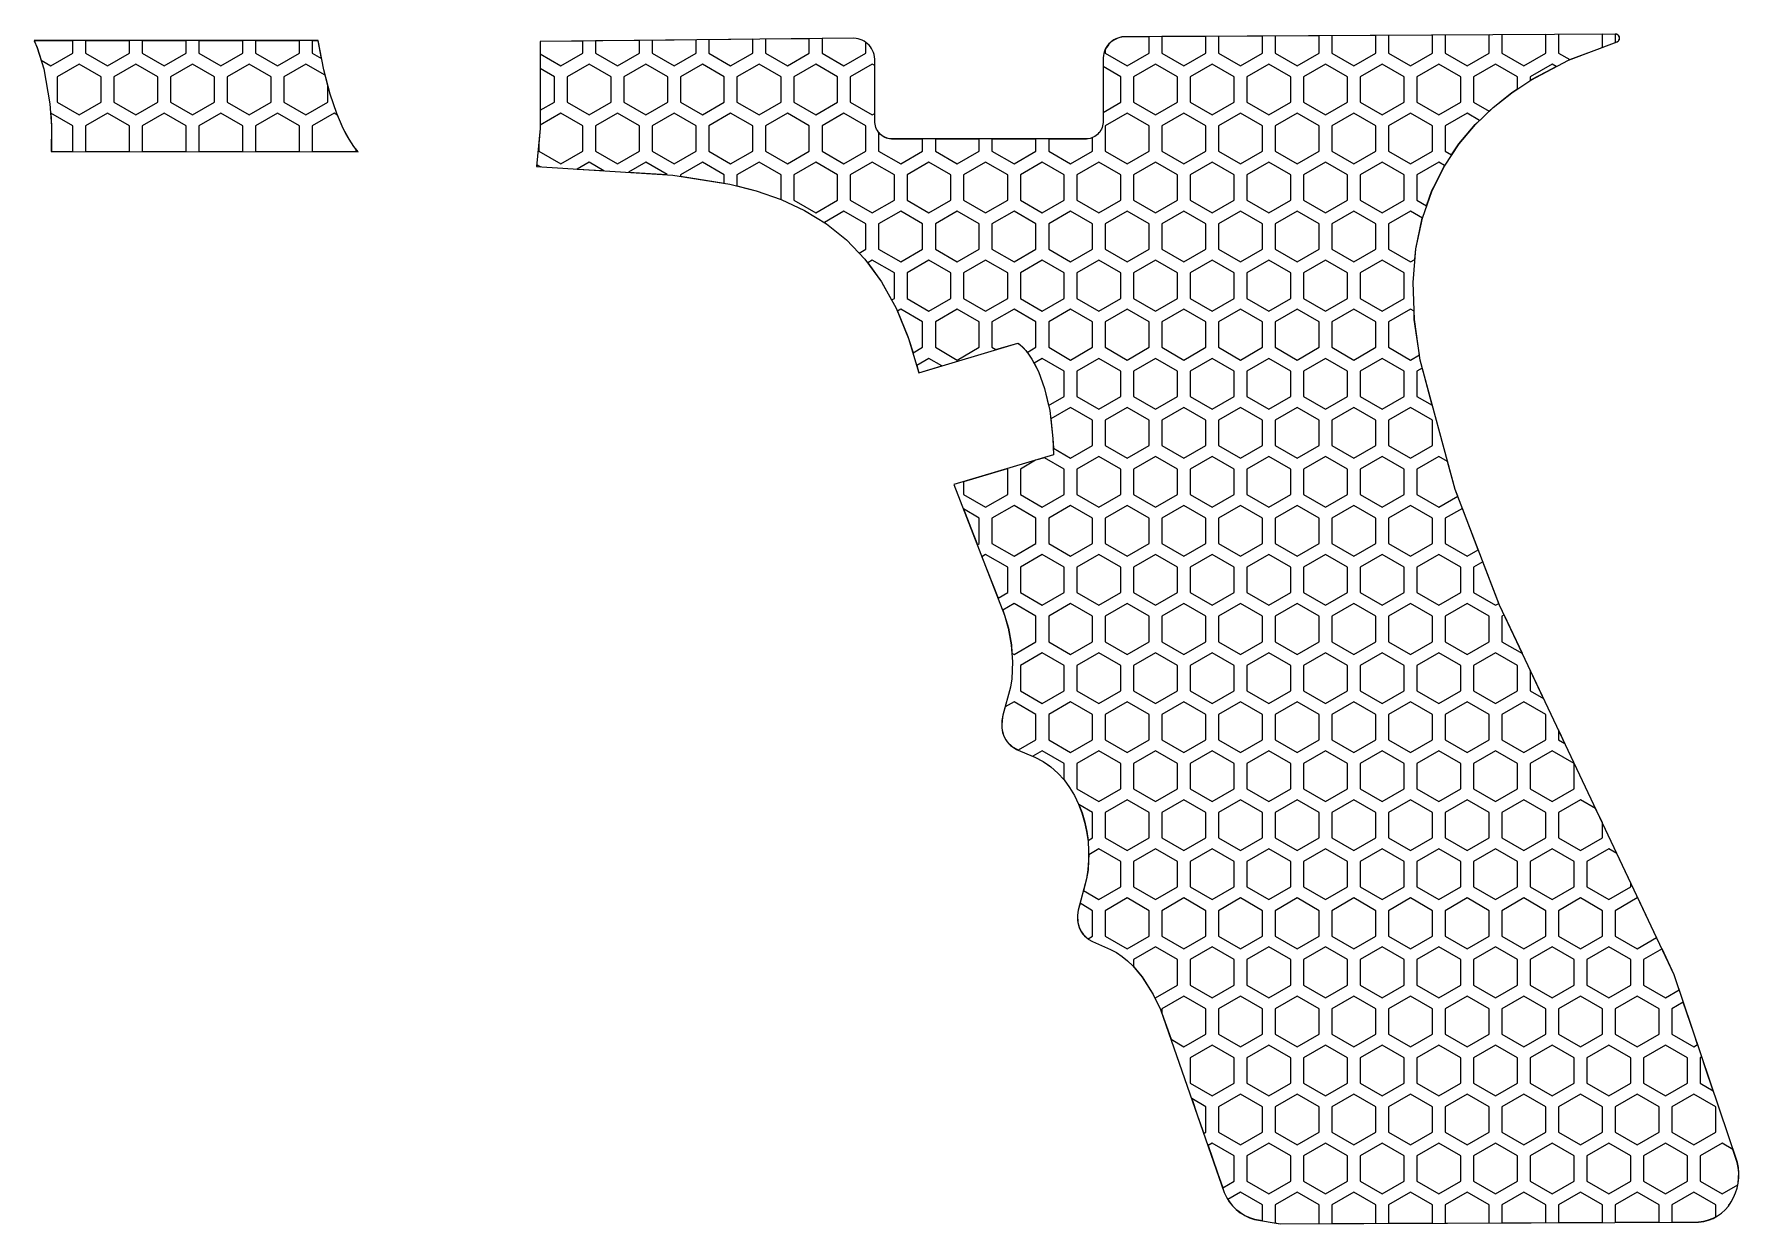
# Model space of a CAD drawing. Extents: x -41 to 93, y -47 to 47.
import ezdxf

# ---------------------------------------------------------------- set-up
doc = ezdxf.new("R2010")
doc.units = 0
for name, color, linetype in [('Add_Red', 1, 'Continuous'), ('Polyline_674_Red', 1, 'Continuous'), ('Polyline_676_Red', 1, 'Continuous')]:
    doc.layers.add(name, color=color, linetype=linetype)

msp = doc.modelspace()

# ---------------------------------------------------------------- linework, layer by layer
at = {"layer": 'Add_Red'}
for points in [[(-38.29, 45.39), (-38.29, 46.37), (-41.33, 46.37), (-41.1, 45.82), (-40.79, 44.84), (-40.02, 44.39), (-38.29, 45.39)], [(-33.83, 45.39), (-33.83, 46.37), (-37.29, 46.37), (-37.29, 45.39), (-35.56, 44.39), (-33.83, 45.39)], [(-29.36, 45.39), (-29.36, 46.37), (-32.83, 46.37), (-32.83, 45.39), (-31.1, 44.39), (-29.36, 45.39)], [(-24.9, 45.39), (-24.9, 46.37), (-28.36, 46.37), (-28.36, 45.39), (-26.63, 44.39), (-24.9, 45.39)], [(-20.44, 45.39), (-20.44, 46.37), (-23.9, 46.37), (-23.9, 45.39), (-22.17, 44.39), (-20.44, 45.39)], [(-18.96, 46.37), (-19.44, 46.37), (-19.44, 45.39), (-18.69, 44.96), (-18.96, 46.37)], [(1.88, 45.39), (1.88, 46.33), (-1.47, 46.3), (-1.47, 45.33), (0.15, 44.39), (1.88, 45.39)], [(6.35, 45.39), (6.35, 45.39), (6.35, 46.38), (2.88, 46.35), (2.88, 45.39), (4.62, 44.39), (6.35, 45.39)], [(10.81, 45.39), (10.81, 46.43), (7.35, 46.39), (7.35, 45.39), (9.08, 44.39), (10.81, 45.39)], [(15.28, 45.39), (15.28, 46.48), (11.81, 46.44), (11.81, 45.39), (13.54, 44.39), (15.28, 45.39)], [(19.74, 45.39), (19.74, 46.52), (16.28, 46.49), (16.28, 45.39), (18.01, 44.39), (19.74, 45.39)], [(24.2, 45.39), (24.2, 46.21), (24.19, 46.22), (24.05, 46.32), (23.91, 46.4), (23.75, 46.46), (23.59, 46.51), (23.42, 46.54), (23.24, 46.56), (23.24, 46.56), (20.74, 46.53), (20.74, 45.39), (22.47, 44.39), (24.2, 45.39)], [(46.53, 45.39), (46.53, 46.68), (44.55, 46.67), (44.37, 46.65), (44.2, 46.62), (44.04, 46.57), (43.88, 46.5), (43.74, 46.42), (43.6, 46.32), (43.47, 46.22), (43.35, 46.1), (43.25, 45.97), (43.15, 45.83), (43.07, 45.68), (43.06, 45.66), (43.06, 45.39), (44.79, 44.39), (46.53, 45.39)], [(50.99, 45.39), (50.99, 46.71), (47.53, 46.69), (47.53, 45.39), (49.26, 44.39), (50.99, 45.39)], [(55.45, 45.39), (55.45, 46.73), (51.99, 46.71), (51.99, 45.39), (53.72, 44.39), (55.45, 45.39)], [(59.92, 45.39), (59.92, 46.75), (56.45, 46.73), (56.45, 45.39), (58.19, 44.39), (59.92, 45.39)], [(64.38, 45.39), (64.38, 46.78), (60.92, 46.76), (60.92, 45.39), (62.65, 44.39), (64.38, 45.39)], [(68.85, 45.39), (68.85, 46.8), (65.38, 46.78), (65.38, 45.39), (67.11, 44.39), (68.85, 45.39)], [(73.31, 45.39), (73.31, 46.83), (69.85, 46.81), (69.85, 45.39), (71.58, 44.39), (73.31, 45.39)], [(77.77, 45.39), (77.77, 46.85), (74.31, 46.83), (74.31, 45.39), (76.04, 44.39), (77.77, 45.39)], [(82.09, 45.79), (82.24, 45.85), (82.24, 46.87), (78.77, 46.85), (78.77, 45.39), (79.66, 44.88), (82.09, 45.79)], [(83.38, 46.28), (83.41, 46.29), (83.44, 46.31), (83.46, 46.32), (83.48, 46.34), (83.5, 46.36), (83.52, 46.38), (83.52, 46.38), (83.53, 46.41), (83.54, 46.43), (83.55, 46.43), (83.56, 46.46), (83.56, 46.48), (83.57, 46.51), (83.57, 46.53), (83.57, 46.56), (83.57, 46.59), (83.57, 46.61), (83.56, 46.64), (83.56, 46.67), (83.55, 46.69), (83.54, 46.71), (83.53, 46.73), (83.52, 46.74), (83.51, 46.76), (83.49, 46.78), (83.47, 46.8), (83.45, 46.82), (83.43, 46.83), (83.41, 46.85), (83.38, 46.86), (83.35, 46.87), (83.32, 46.87), (83.29, 46.88), (83.24, 46.88), (83.24, 46.22), (83.38, 46.28)], [(-36.06, 41.53), (-36.06, 43.53), (-37.79, 44.53), (-39.52, 43.53), (-39.52, 41.53), (-37.79, 40.53), (-36.06, 41.53)], [(-31.6, 41.53), (-31.6, 43.53), (-33.33, 44.53), (-35.06, 43.53), (-35.06, 41.53), (-33.33, 40.53), (-31.6, 41.53)], [(-27.13, 41.53), (-27.13, 43.53), (-28.86, 44.53), (-30.6, 43.53), (-30.6, 41.53), (-28.86, 40.53), (-27.13, 41.53)], [(-22.67, 41.53), (-22.67, 43.53), (-24.4, 44.53), (-26.13, 43.53), (-26.13, 41.53), (-24.4, 40.53), (-22.67, 41.53)], [(-18.2, 41.53), (-18.2, 41.53), (-18.2, 42.84), (-18.42, 43.65), (-19.94, 44.53), (-21.67, 43.53), (-21.67, 41.53), (-19.94, 40.53), (-18.2, 41.53)], [(4.12, 41.53), (4.12, 43.53), (2.38, 44.53), (0.65, 43.53), (0.65, 41.53), (2.38, 40.53), (4.12, 41.53)], [(8.58, 41.53), (8.58, 43.53), (6.85, 44.53), (5.12, 43.53), (5.12, 41.53), (6.85, 40.53), (8.58, 41.53)], [(13.04, 41.53), (13.04, 43.53), (11.31, 44.53), (9.58, 43.53), (9.58, 41.53), (11.31, 40.53), (13.04, 41.53)], [(17.51, 41.53), (17.51, 43.53), (15.78, 44.53), (14.04, 43.53), (14.04, 41.53), (15.78, 40.53), (17.51, 41.53)], [(21.97, 41.53), (21.97, 43.53), (20.24, 44.53), (18.51, 43.53), (18.51, 41.53), (20.24, 40.53), (21.97, 41.53)], [(24.9, 40.64), (24.89, 44.42), (24.7, 44.53), (22.97, 43.53), (22.97, 41.53), (24.7, 40.53), (24.9, 40.64)], [(48.76, 41.53), (48.76, 43.53), (47.03, 44.53), (45.29, 43.53), (45.29, 41.53), (47.03, 40.53), (48.76, 41.53)], [(53.22, 41.53), (53.22, 43.53), (51.49, 44.53), (49.76, 43.53), (49.76, 41.53), (51.49, 40.53), (53.22, 41.53)], [(57.69, 41.53), (57.69, 43.53), (55.95, 44.53), (54.22, 43.53), (54.22, 41.53), (55.95, 40.53), (57.69, 41.53)], [(62.15, 41.53), (62.15, 43.53), (60.42, 44.53), (58.69, 43.53), (58.69, 41.53), (60.42, 40.53), (62.15, 41.53)], [(66.61, 41.53), (66.61, 43.53), (64.88, 44.53), (63.15, 43.53), (63.15, 41.53), (64.88, 40.53), (66.61, 41.53)], [(71.08, 41.53), (71.08, 43.53), (69.35, 44.53), (67.61, 43.53), (67.61, 41.53), (69.35, 40.53), (71.08, 41.53)], [(73.62, 41.11), (74.15, 41.53), (75.09, 42.28), (75.54, 42.58), (75.54, 43.53), (73.81, 44.53), (72.08, 43.53), (72.08, 41.53), (73.31, 40.81), (73.62, 41.11)], [(76.59, 43.28), (77.85, 43.94), (78.6, 44.34), (78.27, 44.53), (76.54, 43.53), (76.54, 43.24), (76.59, 43.28)], [(-0.35, 41.53), (-0.35, 41.53), (-0.35, 43.53), (-1.47, 44.18), (-1.47, 40.88), (-0.35, 41.53)], [(44.29, 41.53), (44.29, 43.53), (42.9, 44.33), (42.9, 40.72), (44.29, 41.53)], [(-38.29, 37.66), (-38.29, 39.66), (-40.02, 40.66), (-40.04, 40.65), (-39.97, 39.64), (-39.98, 37.64), (-38.32, 37.64), (-38.29, 37.66)], [(-33.83, 37.66), (-33.83, 39.66), (-35.56, 40.66), (-37.29, 39.66), (-37.29, 37.66), (-37.26, 37.64), (-33.87, 37.64), (-33.83, 37.66)], [(-29.36, 37.66), (-29.36, 39.66), (-31.1, 40.66), (-32.83, 39.66), (-32.83, 37.66), (-32.79, 37.64), (-29.41, 37.64), (-29.36, 37.66)], [(-24.9, 37.66), (-24.9, 37.66), (-24.9, 39.66), (-26.63, 40.66), (-28.36, 39.66), (-28.36, 37.66), (-28.32, 37.63), (-24.95, 37.63), (-24.9, 37.66)], [(-20.44, 37.66), (-20.44, 39.66), (-22.17, 40.66), (-23.9, 39.66), (-23.9, 37.66), (-23.85, 37.63), (-20.49, 37.63), (-20.44, 37.66)], [(-15.97, 37.66), (-15.97, 37.8), (-16.15, 38.03), (-16.53, 38.6), (-16.78, 39.06), (-16.99, 39.45), (-17.45, 40.51), (-17.7, 40.66), (-19.44, 39.66), (-19.44, 37.66), (-19.38, 37.63), (-16.03, 37.63), (-15.97, 37.66)], [(1.88, 37.66), (1.88, 39.66), (0.15, 40.66), (-1.47, 39.72), (-1.47, 39.45), (-1.58, 38.27), (-1.58, 37.66), (0.15, 36.66), (1.88, 37.66)], [(6.35, 37.66), (6.35, 39.66), (4.62, 40.66), (2.88, 39.66), (2.88, 37.66), (4.62, 36.66), (6.35, 37.66)], [(10.81, 37.66), (10.81, 39.66), (9.08, 40.66), (7.35, 39.66), (7.35, 37.66), (9.08, 36.66), (10.81, 37.66)], [(15.28, 37.66), (15.28, 39.66), (13.54, 40.66), (11.81, 39.66), (11.81, 37.66), (13.54, 36.66), (15.28, 37.66)], [(19.74, 37.66), (19.74, 39.66), (18.01, 40.66), (16.28, 39.66), (16.28, 37.66), (18.01, 36.66), (19.74, 37.66)], [(24.2, 37.66), (24.2, 39.66), (22.47, 40.66), (20.74, 39.66), (20.74, 37.66), (22.47, 36.66), (24.2, 37.66)], [(46.53, 37.66), (46.53, 39.66), (44.79, 40.66), (43.06, 39.66), (43.06, 37.66), (44.79, 36.66), (46.53, 37.66)], [(50.99, 37.66), (50.99, 39.66), (49.26, 40.66), (47.53, 39.66), (47.53, 37.66), (49.26, 36.66), (50.99, 37.66)], [(55.45, 37.66), (55.45, 39.66), (53.72, 40.66), (51.99, 39.66), (51.99, 37.66), (53.72, 36.66), (55.45, 37.66)], [(59.92, 37.66), (59.92, 39.66), (58.19, 40.66), (56.45, 39.66), (56.45, 37.66), (58.19, 36.66), (59.92, 37.66)], [(64.38, 37.66), (64.38, 39.66), (62.65, 40.66), (60.92, 39.66), (60.92, 37.66), (62.65, 36.66), (64.38, 37.66)], [(68.85, 37.66), (68.85, 39.66), (67.11, 40.66), (65.38, 39.66), (65.38, 37.66), (67.11, 36.66), (68.85, 37.66)], [(70.93, 38.23), (72.22, 39.76), (72.56, 40.09), (71.58, 40.66), (69.85, 39.66), (69.85, 37.66), (70.35, 37.37), (70.93, 38.23)], [(28.67, 37.66), (28.67, 38.61), (26.21, 38.61), (26.07, 38.63), (25.94, 38.65), (25.81, 38.69), (25.68, 38.75), (25.56, 38.81), (25.45, 38.89), (25.35, 38.97), (25.26, 39.07), (25.2, 39.13), (25.2, 37.66), (26.94, 36.66), (28.67, 37.66)], [(33.13, 37.66), (33.13, 38.61), (29.67, 38.61), (29.67, 37.66), (31.4, 36.66), (33.13, 37.66)], [(37.6, 37.66), (37.6, 38.61), (34.13, 38.61), (34.13, 37.66), (35.87, 36.66), (37.6, 37.66)], [(42.06, 37.66), (42.06, 37.66), (42.06, 38.72), (41.99, 38.69), (41.86, 38.65), (41.72, 38.63), (41.58, 38.61), (38.6, 38.61), (38.6, 37.66), (40.33, 36.66), (42.06, 37.66)], [(-1.73, 36.59), (-1.74, 36.45), (-1.44, 36.43), (-1.73, 36.59)], [(2.38, 36.79), (1.44, 36.25), (3.37, 36.13), (3.55, 36.12), (2.38, 36.79)], [(6.85, 36.79), (5.48, 36.01), (8.54, 35.82), (6.85, 36.79)], [(13.04, 35.79), (11.31, 36.79), (9.58, 35.79), (9.58, 35.7), (13.04, 35.15), (13.04, 35.79)], [(17.51, 35.79), (15.78, 36.79), (14.04, 35.79), (14.04, 34.93), (15.56, 34.54), (17.51, 33.86), (17.51, 35.79)], [(21.97, 33.79), (21.97, 35.79), (20.24, 36.79), (18.51, 35.79), (18.51, 33.79), (20.24, 32.79), (21.97, 33.79)], [(26.44, 33.79), (26.44, 35.79), (24.7, 36.79), (22.97, 35.79), (22.97, 33.79), (24.7, 32.79), (26.44, 33.79)], [(30.9, 33.79), (30.9, 35.79), (29.17, 36.79), (27.44, 35.79), (27.44, 33.79), (29.17, 32.79), (30.9, 33.79)], [(35.37, 33.79), (35.37, 35.79), (33.63, 36.79), (31.9, 35.79), (31.9, 33.79), (33.63, 32.79), (35.37, 33.79)], [(39.83, 33.79), (39.83, 35.79), (38.1, 36.79), (36.37, 35.79), (36.37, 33.79), (38.1, 32.79), (39.83, 33.79)], [(44.29, 33.79), (44.29, 35.79), (42.56, 36.79), (40.83, 35.79), (40.83, 33.79), (42.56, 32.79), (44.29, 33.79)], [(48.76, 33.79), (48.76, 35.79), (47.03, 36.79), (45.29, 35.79), (45.29, 33.79), (47.03, 32.79), (48.76, 33.79)], [(53.22, 33.79), (53.22, 35.79), (51.49, 36.79), (49.76, 35.79), (49.76, 33.79), (51.49, 32.79), (53.22, 33.79)], [(57.69, 33.79), (57.69, 35.79), (55.95, 36.79), (54.22, 35.79), (54.22, 33.79), (55.95, 32.79), (57.69, 33.79)], [(62.15, 33.79), (62.15, 35.79), (60.42, 36.79), (58.69, 35.79), (58.69, 33.79), (60.42, 32.79), (62.15, 33.79)], [(66.61, 33.79), (66.61, 35.79), (64.88, 36.79), (63.15, 35.79), (63.15, 33.79), (64.88, 32.79), (66.61, 33.79)], [(68.8, 34.55), (68.92, 34.79), (69.78, 36.5), (69.8, 36.53), (69.35, 36.79), (67.61, 35.79), (67.61, 33.79), (68.38, 33.35), (68.8, 34.55)], [(22.68, 30.66), (23.67, 29.62), (24.2, 29.93), (24.2, 31.93), (22.47, 32.93), (20.93, 32.04), (21.1, 31.94), (21.1, 31.94), (22.68, 30.66)], [(28.67, 29.93), (28.67, 31.93), (26.94, 32.93), (25.2, 31.93), (25.2, 29.93), (26.94, 28.93), (28.67, 29.93)], [(33.13, 29.93), (33.13, 31.93), (31.4, 32.93), (29.67, 31.93), (29.67, 29.93), (31.4, 28.93), (33.13, 29.93)], [(37.6, 29.93), (37.6, 31.93), (35.87, 32.93), (34.13, 31.93), (34.13, 29.93), (35.87, 28.93), (37.6, 29.93)], [(42.06, 29.93), (42.06, 31.93), (40.33, 32.93), (38.6, 31.93), (38.6, 29.93), (40.33, 28.93), (42.06, 29.93)], [(46.53, 29.93), (46.53, 31.93), (44.79, 32.93), (43.06, 31.93), (43.06, 29.93), (44.79, 28.93), (46.53, 29.93)], [(50.99, 29.93), (50.99, 31.93), (49.26, 32.93), (47.53, 31.93), (47.53, 29.93), (49.26, 28.93), (50.99, 29.93)], [(55.45, 29.93), (55.45, 31.93), (53.72, 32.93), (51.99, 31.93), (51.99, 29.93), (53.72, 28.93), (55.45, 29.93)], [(59.92, 29.93), (59.92, 31.93), (58.19, 32.93), (56.45, 31.93), (56.45, 29.93), (58.19, 28.93), (59.92, 29.93)], [(64.38, 29.93), (64.38, 31.93), (62.65, 32.93), (60.92, 31.93), (60.92, 29.93), (62.65, 28.93), (64.38, 29.93)], [(67.46, 29.13), (67.53, 29.97), (68.04, 32.38), (68.05, 32.39), (67.11, 32.93), (65.38, 31.93), (65.38, 29.93), (67.11, 28.93), (67.46, 29.13)], [(26.44, 26.06), (26.44, 28.06), (24.7, 29.06), (24.34, 28.85), (25.43, 27.36), (25.46, 27.3), (26.22, 25.94), (26.44, 26.06)], [(30.9, 26.06), (30.9, 28.06), (29.17, 29.06), (27.44, 28.06), (27.44, 26.06), (29.17, 25.06), (30.9, 26.06)], [(35.37, 26.06), (35.37, 28.06), (33.63, 29.06), (31.9, 28.06), (31.9, 26.06), (33.63, 25.06), (35.37, 26.06)], [(39.83, 26.06), (39.83, 28.06), (38.1, 29.06), (36.37, 28.06), (36.37, 26.06), (38.1, 25.06), (39.83, 26.06)], [(44.29, 26.06), (44.29, 28.06), (42.56, 29.06), (40.83, 28.06), (40.83, 26.06), (42.56, 25.06), (44.29, 26.06)], [(48.76, 26.06), (48.76, 28.06), (47.03, 29.06), (45.29, 28.06), (45.29, 26.06), (47.03, 25.06), (48.76, 26.06)], [(53.22, 26.06), (53.22, 28.06), (51.49, 29.06), (49.76, 28.06), (49.76, 26.06), (51.49, 25.06), (53.22, 26.06)], [(57.69, 26.06), (57.69, 28.06), (55.95, 29.06), (54.22, 28.06), (54.22, 26.06), (55.95, 25.06), (57.69, 26.06)], [(62.15, 26.06), (62.15, 28.06), (60.42, 29.06), (58.69, 28.06), (58.69, 26.06), (60.42, 25.06), (62.15, 26.06)], [(66.61, 26.06), (66.61, 28.06), (64.88, 29.06), (63.15, 28.06), (63.15, 26.06), (64.88, 25.06), (66.61, 26.06)], [(28.67, 22.2), (28.67, 24.2), (26.94, 25.2), (26.68, 25.05), (27.5, 23.06), (27.56, 22.9), (27.91, 21.76), (28.67, 22.2)], [(33.13, 22.2), (33.13, 24.2), (31.4, 25.2), (29.67, 24.2), (29.67, 22.2), (31.4, 21.2), (33.13, 22.2)], [(37.6, 22.2), (37.6, 24.2), (35.87, 25.2), (34.13, 24.2), (34.13, 22.2), (34.44, 22.02), (36.17, 22.54), (36.29, 22.46), (36.59, 22.18), (36.8, 21.95), (36.91, 21.8), (37.6, 22.2)], [(42.06, 22.2), (42.06, 24.2), (40.33, 25.2), (38.6, 24.2), (38.6, 22.2), (40.33, 21.2), (42.06, 22.2)], [(46.53, 22.2), (46.53, 24.2), (44.79, 25.2), (43.06, 24.2), (43.06, 22.2), (44.79, 21.2), (46.53, 22.2)], [(50.99, 22.2), (50.99, 24.2), (49.26, 25.2), (47.53, 24.2), (47.53, 22.2), (49.26, 21.2), (50.99, 22.2)], [(55.45, 22.2), (55.45, 24.2), (53.72, 25.2), (51.99, 24.2), (51.99, 22.2), (53.72, 21.2), (55.45, 22.2)], [(59.92, 22.2), (59.92, 24.2), (58.19, 25.2), (56.45, 24.2), (56.45, 22.2), (58.19, 21.2), (59.92, 22.2)], [(64.38, 22.2), (64.38, 24.2), (62.65, 25.2), (60.92, 24.2), (60.92, 22.2), (62.65, 21.2), (64.38, 22.2)], [(67.81, 21.6), (67.41, 24.39), (67.39, 25.04), (67.11, 25.2), (65.38, 24.2), (65.38, 22.2), (67.11, 21.2), (67.81, 21.6)], [(29.84, 20.63), (30.19, 20.74), (29.17, 21.33), (28.21, 20.77), (28.38, 20.19), (29.84, 20.63)], [(39.83, 18.33), (39.83, 20.33), (38.1, 21.33), (37.45, 20.96), (37.8, 20.3), (38.28, 18.96), (38.59, 17.62), (39.83, 18.33)], [(44.29, 18.33), (44.29, 20.33), (42.56, 21.33), (40.83, 20.33), (40.83, 18.33), (42.56, 17.33), (44.29, 18.33)], [(48.76, 18.33), (48.76, 20.33), (47.03, 21.33), (45.29, 20.33), (45.29, 18.33), (47.03, 17.33), (48.76, 18.33)], [(53.22, 18.33), (53.22, 20.33), (51.49, 21.33), (49.76, 20.33), (49.76, 18.33), (51.49, 17.33), (53.22, 18.33)], [(57.69, 18.33), (57.69, 20.33), (55.95, 21.33), (54.22, 20.33), (54.22, 18.33), (55.95, 17.33), (57.69, 18.33)], [(62.15, 18.33), (62.15, 20.33), (60.42, 21.33), (58.69, 20.33), (58.69, 18.33), (60.42, 17.33), (62.15, 18.33)], [(66.61, 18.33), (66.61, 20.33), (64.88, 21.33), (63.15, 20.33), (63.15, 18.33), (64.88, 17.33), (66.61, 18.33)], [(68.1, 20.33), (68.03, 20.57), (67.61, 20.33), (67.61, 18.33), (68.83, 17.63), (68.1, 20.33)], [(42.06, 14.46), (42.06, 16.46), (40.33, 17.46), (38.76, 16.56), (38.94, 15.01), (38.97, 14.25), (40.33, 13.46), (42.06, 14.46)], [(46.53, 14.46), (46.53, 16.46), (44.79, 17.46), (43.06, 16.46), (43.06, 14.46), (44.79, 13.46), (46.53, 14.46)], [(50.99, 14.46), (50.99, 16.46), (49.26, 17.46), (47.53, 16.46), (47.53, 14.46), (49.26, 13.46), (50.99, 14.46)], [(55.45, 14.46), (55.45, 16.46), (53.72, 17.46), (51.99, 16.46), (51.99, 14.46), (53.72, 13.46), (55.45, 14.46)], [(59.92, 14.46), (59.92, 16.46), (58.19, 17.46), (56.45, 16.46), (56.45, 14.46), (58.19, 13.46), (59.92, 14.46)], [(64.38, 14.46), (64.38, 16.46), (62.65, 17.46), (60.92, 16.46), (60.92, 14.46), (62.65, 13.46), (64.38, 14.46)], [(68.85, 14.46), (68.85, 16.46), (67.11, 17.46), (65.38, 16.46), (65.38, 14.46), (67.11, 13.46), (68.85, 14.46)], [(39.83, 10.6), (39.83, 12.6), (38.26, 13.5), (37.57, 13.3), (36.37, 12.6), (36.37, 10.6), (38.1, 9.6), (39.83, 10.6)], [(44.29, 10.6), (44.29, 12.6), (42.56, 13.6), (40.83, 12.6), (40.83, 10.6), (42.56, 9.6), (44.29, 10.6)], [(48.76, 10.6), (48.76, 12.6), (47.03, 13.6), (45.29, 12.6), (45.29, 10.6), (47.03, 9.6), (48.76, 10.6)], [(53.22, 10.6), (53.22, 12.6), (51.49, 13.6), (49.76, 12.6), (49.76, 10.6), (51.49, 9.6), (53.22, 10.6)], [(57.69, 10.6), (57.69, 12.6), (55.95, 13.6), (54.22, 12.6), (54.22, 10.6), (55.95, 9.6), (57.69, 10.6)], [(62.15, 10.6), (62.15, 12.6), (60.42, 13.6), (58.69, 12.6), (58.69, 10.6), (60.42, 9.6), (62.15, 10.6)], [(66.61, 10.6), (66.61, 12.6), (64.88, 13.6), (63.15, 12.6), (63.15, 10.6), (64.88, 9.6), (66.61, 10.6)], [(70.83, 10.46), (70.63, 10.99), (70.03, 13.2), (69.35, 13.6), (67.61, 12.6), (67.61, 10.6), (69.35, 9.6), (70.83, 10.46)], [(35.37, 10.6), (35.37, 12.6), (35.32, 12.62), (31.9, 11.6), (31.9, 10.6), (33.63, 9.6), (35.37, 10.6)], [(33.13, 6.73), (33.13, 8.73), (31.88, 9.46), (32.46, 7.97), (32.98, 6.64), (33.13, 6.73)], [(37.6, 6.73), (37.6, 8.73), (35.87, 9.73), (34.13, 8.73), (34.13, 6.73), (35.87, 5.73), (37.6, 6.73)], [(42.06, 6.73), (42.06, 8.73), (40.33, 9.73), (38.6, 8.73), (38.6, 6.73), (40.33, 5.73), (42.06, 6.73)], [(46.53, 6.73), (46.53, 8.73), (44.79, 9.73), (43.06, 8.73), (43.06, 6.73), (44.79, 5.73), (46.53, 6.73)], [(50.99, 6.73), (50.99, 8.73), (49.26, 9.73), (47.53, 8.73), (47.53, 6.73), (49.26, 5.73), (50.99, 6.73)], [(55.45, 6.73), (55.45, 8.73), (53.72, 9.73), (51.99, 8.73), (51.99, 6.73), (53.72, 5.73), (55.45, 6.73)], [(59.92, 6.73), (59.92, 8.73), (58.19, 9.73), (56.45, 8.73), (56.45, 6.73), (58.19, 5.73), (59.92, 6.73)], [(64.38, 6.73), (64.38, 8.73), (62.65, 9.73), (60.92, 8.73), (60.92, 6.73), (62.65, 5.73), (64.38, 6.73)], [(68.85, 6.73), (68.85, 8.73), (67.11, 9.73), (65.38, 8.73), (65.38, 6.73), (67.11, 5.73), (68.85, 6.73)], [(72.45, 6.24), (71.2, 9.51), (69.85, 8.73), (69.85, 6.73), (71.58, 5.73), (72.45, 6.24)], [(35.37, 2.87), (35.37, 4.87), (33.63, 5.87), (33.34, 5.7), (34.62, 2.43), (35.37, 2.87)], [(39.83, 2.87), (39.83, 4.87), (38.1, 5.87), (36.37, 4.87), (36.37, 2.87), (38.1, 1.87), (39.83, 2.87)], [(44.29, 2.87), (44.29, 4.87), (42.56, 5.87), (40.83, 4.87), (40.83, 2.87), (42.56, 1.87), (44.29, 2.87)], [(48.76, 2.87), (48.76, 4.87), (47.03, 5.87), (45.29, 4.87), (45.29, 2.87), (47.03, 1.87), (48.76, 2.87)], [(53.22, 2.87), (53.22, 4.87), (51.49, 5.87), (49.76, 4.87), (49.76, 2.87), (51.49, 1.87), (53.22, 2.87)], [(57.69, 2.87), (57.69, 4.87), (55.95, 5.87), (54.22, 4.87), (54.22, 2.87), (55.95, 1.87), (57.69, 2.87)], [(62.15, 2.87), (62.15, 4.87), (60.42, 5.87), (58.69, 4.87), (58.69, 2.87), (60.42, 1.87), (62.15, 2.87)], [(66.61, 2.87), (66.61, 4.87), (64.88, 5.87), (63.15, 4.87), (63.15, 2.87), (64.88, 1.87), (66.61, 2.87)], [(71.08, 2.87), (71.08, 4.87), (69.35, 5.87), (67.61, 4.87), (67.61, 2.87), (69.35, 1.87), (71.08, 2.87)], [(74.07, 2.02), (74.07, 2.02), (72.82, 5.29), (72.08, 4.87), (72.08, 2.87), (73.81, 1.87), (74.07, 2.02)], [(37.6, -1), (37.6, 1), (35.87, 2), (34.98, 1.49), (35.13, 1.1), (35.43, 0.07), (35.66, -1.26), (35.71, -1.91), (35.87, -2), (37.6, -1)], [(42.06, -1), (42.06, 1), (40.33, 2), (38.6, 1), (38.6, -1), (40.33, -2), (42.06, -1)], [(46.53, -1), (46.53, 1), (44.79, 2), (43.06, 1), (43.06, -1), (44.79, -2), (46.53, -1)], [(50.99, -1), (50.99, 1), (49.26, 2), (47.53, 1), (47.53, -1), (49.26, -2), (50.99, -1)], [(55.45, -1), (55.45, 1), (53.72, 2), (51.99, 1), (51.99, -1), (53.72, -2), (55.45, -1)], [(59.92, -1), (59.92, 1), (58.19, 2), (56.45, 1), (56.45, -1), (58.19, -2), (59.92, -1)], [(64.38, -1), (64.38, 1), (62.65, 2), (60.92, 1), (60.92, -1), (62.65, -2), (64.38, -1)], [(68.85, -1), (68.85, 1), (67.11, 2), (65.38, 1), (65.38, -1), (67.11, -2), (68.85, -1)], [(73.31, -1), (73.31, 1), (71.58, 2), (69.85, 1), (69.85, -1), (71.58, -2), (73.31, -1)], [(74.49, 1.11), (74.31, 1), (74.31, -1), (75.93, -1.93), (74.49, 1.11)], [(39.83, -4.87), (39.83, -2.87), (38.1, -1.87), (36.37, -2.87), (36.37, -4.87), (38.1, -5.87), (39.83, -4.87)], [(44.29, -4.87), (44.29, -2.87), (42.56, -1.87), (40.83, -2.87), (40.83, -4.87), (42.56, -5.87), (44.29, -4.87)], [(48.76, -4.87), (48.76, -2.87), (47.03, -1.87), (45.29, -2.87), (45.29, -4.87), (47.03, -5.87), (48.76, -4.87)], [(53.22, -4.87), (53.22, -2.87), (51.49, -1.87), (49.76, -2.87), (49.76, -4.87), (51.49, -5.87), (53.22, -4.87)], [(57.69, -4.87), (57.69, -2.87), (55.95, -1.87), (54.22, -2.87), (54.22, -4.87), (55.95, -5.87), (57.69, -4.87)], [(62.15, -4.87), (62.15, -2.87), (60.42, -1.87), (58.69, -2.87), (58.69, -4.87), (60.42, -5.87), (62.15, -4.87)], [(66.61, -4.87), (66.61, -2.87), (64.88, -1.87), (63.15, -2.87), (63.15, -4.87), (64.88, -5.87), (66.61, -4.87)], [(71.08, -4.87), (71.08, -2.87), (69.35, -1.87), (67.61, -2.87), (67.61, -4.87), (69.35, -5.87), (71.08, -4.87)], [(75.54, -4.87), (75.54, -2.87), (73.81, -1.87), (72.08, -2.87), (72.08, -4.87), (73.81, -5.87), (75.54, -4.87)], [(76.54, -3.24), (76.54, -4.87), (77.6, -5.48), (76.54, -3.24)], [(37.6, -8.73), (37.6, -6.73), (35.87, -5.73), (35.18, -6.13), (35, -6.8), (34.93, -7.2), (34.91, -7.59), (34.92, -7.78), (34.94, -7.98), (34.98, -8.17), (35.04, -8.36), (35.12, -8.55), (35.22, -8.73), (35.34, -8.89), (35.47, -9.03), (35.61, -9.16), (35.76, -9.28), (36.08, -9.48), (36.21, -9.53), (37.6, -8.73)], [(42.06, -8.73), (42.06, -6.73), (40.33, -5.73), (38.6, -6.73), (38.6, -8.73), (40.33, -9.73), (42.06, -8.73)], [(46.53, -8.73), (46.53, -6.73), (44.79, -5.73), (43.06, -6.73), (43.06, -8.73), (44.79, -9.73), (46.53, -8.73)], [(50.99, -8.73), (50.99, -6.73), (49.26, -5.73), (47.53, -6.73), (47.53, -8.73), (49.26, -9.73), (50.99, -8.73)], [(55.45, -8.73), (55.45, -6.73), (53.72, -5.73), (51.99, -6.73), (51.99, -8.73), (53.72, -9.73), (55.45, -8.73)], [(59.92, -8.73), (59.92, -6.73), (58.19, -5.73), (56.45, -6.73), (56.45, -8.73), (58.19, -9.73), (59.92, -8.73)], [(64.38, -8.73), (64.38, -6.73), (62.65, -5.73), (60.92, -6.73), (60.92, -8.73), (62.65, -9.73), (64.38, -8.73)], [(68.85, -8.73), (68.85, -6.73), (67.11, -5.73), (65.38, -6.73), (65.38, -8.73), (67.11, -9.73), (68.85, -8.73)], [(73.31, -8.73), (73.31, -6.73), (71.58, -5.73), (69.85, -6.73), (69.85, -8.73), (71.58, -9.73), (73.31, -8.73)], [(77.77, -8.73), (77.77, -6.73), (76.04, -5.73), (74.31, -6.73), (74.31, -8.73), (76.04, -9.73), (77.77, -8.73)], [(78.87, -8.17), (78.77, -7.96), (78.77, -8.73), (79.28, -9.02), (78.87, -8.17)], [(39.83, -10.6), (38.1, -9.6), (37.36, -10.03), (37.51, -10.09), (38.17, -10.44), (38.66, -10.78), (38.78, -10.86), (39.33, -11.35), (39.82, -11.89), (39.83, -11.9), (39.83, -10.6)], [(44.29, -12.6), (44.29, -10.6), (42.56, -9.6), (40.83, -10.6), (40.83, -12.6), (42.56, -13.6), (44.29, -12.6)], [(48.76, -12.6), (48.76, -10.6), (47.03, -9.6), (45.29, -10.6), (45.29, -12.6), (47.03, -13.6), (48.76, -12.6)], [(53.22, -12.6), (53.22, -10.6), (51.49, -9.6), (49.76, -10.6), (49.76, -12.6), (51.49, -13.6), (53.22, -12.6)], [(57.69, -12.6), (57.69, -10.6), (55.95, -9.6), (54.22, -10.6), (54.22, -12.6), (55.95, -13.6), (57.69, -12.6)], [(62.15, -12.6), (62.15, -10.6), (60.42, -9.6), (58.69, -10.6), (58.69, -12.6), (60.42, -13.6), (62.15, -12.6)], [(66.61, -12.6), (66.61, -10.6), (64.88, -9.6), (63.15, -10.6), (63.15, -12.6), (64.88, -13.6), (66.61, -12.6)], [(71.08, -12.6), (71.08, -10.6), (69.35, -9.6), (67.61, -10.6), (67.61, -12.6), (69.35, -13.6), (71.08, -12.6)], [(75.54, -12.6), (75.54, -10.6), (73.81, -9.6), (72.08, -10.6), (72.08, -12.6), (73.81, -13.6), (75.54, -12.6)], [(80.01, -12.6), (80.01, -10.6), (78.27, -9.6), (76.54, -10.6), (76.54, -12.6), (78.27, -13.6), (80.01, -12.6)], [(42.06, -16.46), (42.06, -14.46), (40.98, -13.84), (41.23, -14.5), (41.44, -15.23), (41.6, -15.97), (41.7, -16.67), (42.06, -16.46)], [(46.53, -16.46), (46.53, -14.46), (44.79, -13.46), (43.06, -14.46), (43.06, -16.46), (44.79, -17.46), (46.53, -16.46)], [(50.99, -16.46), (50.99, -14.46), (49.26, -13.46), (47.53, -14.46), (47.53, -16.46), (49.26, -17.46), (50.99, -16.46)], [(55.45, -16.46), (55.45, -14.46), (53.72, -13.46), (51.99, -14.46), (51.99, -16.46), (53.72, -17.46), (55.45, -16.46)], [(59.92, -16.46), (59.92, -14.46), (58.19, -13.46), (56.45, -14.46), (56.45, -16.46), (58.19, -17.46), (59.92, -16.46)], [(64.38, -16.46), (64.38, -14.46), (62.65, -13.46), (60.92, -14.46), (60.92, -16.46), (62.65, -17.46), (64.38, -16.46)], [(68.85, -16.46), (68.85, -14.46), (67.11, -13.46), (65.38, -14.46), (65.38, -16.46), (67.11, -17.46), (68.85, -16.46)], [(73.31, -16.46), (73.31, -14.46), (71.58, -13.46), (69.85, -14.46), (69.85, -16.46), (71.58, -17.46), (73.31, -16.46)], [(77.77, -16.46), (77.77, -14.46), (76.04, -13.46), (74.31, -14.46), (74.31, -16.46), (76.04, -17.46), (77.77, -16.46)], [(82.24, -16.46), (82.24, -15.29), (81.7, -14.15), (80.51, -13.46), (78.77, -14.46), (78.77, -16.46), (80.51, -17.46), (82.24, -16.46)], [(44.29, -20.33), (44.29, -18.33), (42.56, -17.33), (41.76, -17.8), (41.75, -18.23), (41.7, -18.97), (41.58, -19.69), (41.34, -20.62), (42.56, -21.33), (44.29, -20.33)], [(48.76, -20.33), (48.76, -18.33), (47.03, -17.33), (45.29, -18.33), (45.29, -20.33), (47.03, -21.33), (48.76, -20.33)], [(53.22, -20.33), (53.22, -18.33), (51.49, -17.33), (49.76, -18.33), (49.76, -20.33), (51.49, -21.33), (53.22, -20.33)], [(57.69, -20.33), (57.69, -18.33), (55.95, -17.33), (54.22, -18.33), (54.22, -20.33), (55.95, -21.33), (57.69, -20.33)], [(62.15, -20.33), (62.15, -18.33), (60.42, -17.33), (58.69, -18.33), (58.69, -20.33), (60.42, -21.33), (62.15, -20.33)], [(66.61, -20.33), (66.61, -18.33), (64.88, -17.33), (63.15, -18.33), (63.15, -20.33), (64.88, -21.33), (66.61, -20.33)], [(71.08, -20.33), (71.08, -18.33), (69.35, -17.33), (67.61, -18.33), (67.61, -20.33), (69.35, -21.33), (71.08, -20.33)], [(75.54, -20.33), (75.54, -18.33), (73.81, -17.33), (72.08, -18.33), (72.08, -20.33), (73.81, -21.33), (75.54, -20.33)], [(80.01, -20.33), (80.01, -18.33), (78.27, -17.33), (76.54, -18.33), (76.54, -20.33), (78.27, -21.33), (80.01, -20.33)], [(84.47, -20.33), (84.47, -20.02), (83.37, -17.7), (82.74, -17.33), (81.01, -18.33), (81.01, -20.33), (82.74, -21.33), (84.47, -20.33)], [(46.53, -24.2), (46.53, -22.2), (44.79, -21.2), (43.06, -22.2), (43.06, -24.2), (44.79, -25.2), (46.53, -24.2)], [(50.99, -24.2), (50.99, -22.2), (49.26, -21.2), (47.53, -22.2), (47.53, -24.2), (49.26, -25.2), (50.99, -24.2)], [(55.45, -24.2), (55.45, -22.2), (53.72, -21.2), (51.99, -22.2), (51.99, -24.2), (53.72, -25.2), (55.45, -24.2)], [(59.92, -24.2), (59.92, -22.2), (58.19, -21.2), (56.45, -22.2), (56.45, -24.2), (58.19, -25.2), (59.92, -24.2)], [(64.38, -24.2), (64.38, -22.2), (62.65, -21.2), (60.92, -22.2), (60.92, -24.2), (62.65, -25.2), (64.38, -24.2)], [(68.85, -24.2), (68.85, -22.2), (67.11, -21.2), (65.38, -22.2), (65.38, -24.2), (67.11, -25.2), (68.85, -24.2)], [(73.31, -24.2), (73.31, -22.2), (71.58, -21.2), (69.85, -22.2), (69.85, -24.2), (71.58, -25.2), (73.31, -24.2)], [(77.77, -24.2), (77.77, -22.2), (76.04, -21.2), (74.31, -22.2), (74.31, -24.2), (76.04, -25.2), (77.77, -24.2)], [(82.24, -24.2), (82.24, -22.2), (80.51, -21.2), (78.77, -22.2), (78.77, -24.2), (80.51, -25.2), (82.24, -24.2)], [(86.5, -24.31), (85.05, -21.24), (84.97, -21.2), (83.24, -22.2), (83.24, -24.2), (84.97, -25.2), (86.5, -24.31)], [(42.06, -24.2), (42.06, -22.2), (41.07, -21.62), (40.93, -22.16), (40.88, -22.55), (40.88, -22.75), (40.89, -22.94), (40.91, -23.13), (40.95, -23.32), (41.01, -23.51), (41.1, -23.71), (41.2, -23.88), (41.31, -24.04), (41.44, -24.19), (41.58, -24.32), (41.7, -24.41), (42.06, -24.2)], [(48.76, -28.06), (48.76, -26.06), (47.03, -25.06), (45.29, -26.06), (45.29, -26.6), (45.98, -27.42), (46.84, -28.8), (46.95, -29.02), (47.03, -29.06), (48.76, -28.06)], [(53.22, -28.06), (53.22, -26.06), (51.49, -25.06), (49.76, -26.06), (49.76, -28.06), (51.49, -29.06), (53.22, -28.06)], [(57.69, -28.06), (57.69, -26.06), (55.95, -25.06), (54.22, -26.06), (54.22, -28.06), (55.95, -29.06), (57.69, -28.06)], [(62.15, -28.06), (62.15, -26.06), (60.42, -25.06), (58.69, -26.06), (58.69, -28.06), (60.42, -29.06), (62.15, -28.06)], [(66.61, -28.06), (66.61, -26.06), (64.88, -25.06), (63.15, -26.06), (63.15, -28.06), (64.88, -29.06), (66.61, -28.06)], [(71.08, -28.06), (71.08, -26.06), (69.35, -25.06), (67.61, -26.06), (67.61, -28.06), (69.35, -29.06), (71.08, -28.06)], [(75.54, -28.06), (75.54, -26.06), (73.81, -25.06), (72.08, -26.06), (72.08, -28.06), (73.81, -29.06), (75.54, -28.06)], [(80.01, -28.06), (80.01, -26.06), (78.27, -25.06), (76.54, -26.06), (76.54, -28.06), (78.27, -29.06), (80.01, -28.06)], [(84.47, -28.06), (84.47, -26.06), (82.74, -25.06), (81.01, -26.06), (81.01, -28.06), (82.74, -29.06), (84.47, -28.06)], [(88.29, -28.44), (87.89, -27.25), (86.93, -25.22), (85.47, -26.06), (85.47, -28.06), (87.2, -29.06), (88.29, -28.44)], [(50.99, -31.93), (50.99, -29.93), (49.26, -28.93), (47.53, -29.93), (47.53, -30.28), (48.24, -32.34), (49.26, -32.93), (50.99, -31.93)], [(55.45, -31.93), (55.45, -29.93), (53.72, -28.93), (51.99, -29.93), (51.99, -31.93), (53.72, -32.93), (55.45, -31.93)], [(59.92, -31.93), (59.92, -29.93), (58.19, -28.93), (56.45, -29.93), (56.45, -31.93), (58.19, -32.93), (59.92, -31.93)], [(64.38, -31.93), (64.38, -29.93), (62.65, -28.93), (60.92, -29.93), (60.92, -31.93), (62.65, -32.93), (64.38, -31.93)], [(68.85, -31.93), (68.85, -29.93), (67.11, -28.93), (65.38, -29.93), (65.38, -31.93), (67.11, -32.93), (68.85, -31.93)], [(73.31, -31.93), (73.31, -29.93), (71.58, -28.93), (69.85, -29.93), (69.85, -31.93), (71.58, -32.93), (73.31, -31.93)], [(77.77, -31.93), (77.77, -29.93), (76.04, -28.93), (74.31, -29.93), (74.31, -31.93), (76.04, -32.93), (77.77, -31.93)], [(82.24, -31.93), (82.24, -29.93), (80.51, -28.93), (78.77, -29.93), (78.77, -31.93), (80.51, -32.93), (82.24, -31.93)], [(86.7, -31.93), (86.7, -29.93), (84.97, -28.93), (83.24, -29.93), (83.24, -31.93), (84.97, -32.93), (86.7, -31.93)], [(89.74, -32.75), (89.46, -31.93), (88.61, -29.4), (87.7, -29.93), (87.7, -31.93), (89.43, -32.93), (89.74, -32.75)], [(53.22, -35.79), (53.22, -33.79), (51.49, -32.79), (49.76, -33.79), (49.76, -35.79), (51.49, -36.79), (53.22, -35.79)], [(57.69, -35.79), (57.69, -33.79), (55.95, -32.79), (54.22, -33.79), (54.22, -35.79), (55.95, -36.79), (57.69, -35.79)], [(62.15, -35.79), (62.15, -33.79), (60.42, -32.79), (58.69, -33.79), (58.69, -35.79), (60.42, -36.79), (62.15, -35.79)], [(66.61, -35.79), (66.61, -33.79), (64.88, -32.79), (63.15, -33.79), (63.15, -35.79), (64.88, -36.79), (66.61, -35.79)], [(71.08, -35.79), (71.08, -33.79), (69.35, -32.79), (67.61, -33.79), (67.61, -35.79), (69.35, -36.79), (71.08, -35.79)], [(75.54, -35.79), (75.54, -33.79), (73.81, -32.79), (72.08, -33.79), (72.08, -35.79), (73.81, -36.79), (75.54, -35.79)], [(80.01, -35.79), (80.01, -33.79), (78.27, -32.79), (76.54, -33.79), (76.54, -35.79), (78.27, -36.79), (80.01, -35.79)], [(84.47, -35.79), (84.47, -33.79), (82.74, -32.79), (81.01, -33.79), (81.01, -35.79), (82.74, -36.79), (84.47, -35.79)], [(88.93, -35.79), (88.93, -33.79), (87.2, -32.79), (85.47, -33.79), (85.47, -35.79), (87.2, -36.79), (88.93, -35.79)], [(48.76, -33.79), (48.75, -33.79), (48.75, -33.8), (48.76, -33.82), (48.76, -33.79)], [(90.33, -34.53), (90.06, -33.72), (89.93, -33.79), (89.93, -35.79), (90.96, -36.39), (90.33, -34.53)], [(50.99, -39.66), (50.99, -37.66), (49.87, -37.01), (50.34, -38.37), (50.83, -39.75), (50.99, -39.66)], [(55.45, -39.66), (55.45, -37.66), (53.72, -36.66), (51.99, -37.66), (51.99, -39.66), (53.72, -40.66), (55.45, -39.66)], [(59.92, -39.66), (59.92, -37.66), (58.19, -36.66), (56.45, -37.66), (56.45, -39.66), (58.19, -40.66), (59.92, -39.66)], [(64.38, -39.66), (64.38, -37.66), (62.65, -36.66), (60.92, -37.66), (60.92, -39.66), (62.65, -40.66), (64.38, -39.66)], [(68.85, -39.66), (68.85, -37.66), (67.11, -36.66), (65.38, -37.66), (65.38, -39.66), (67.11, -40.66), (68.85, -39.66)], [(73.31, -39.66), (73.31, -37.66), (71.58, -36.66), (69.85, -37.66), (69.85, -39.66), (71.58, -40.66), (73.31, -39.66)], [(77.77, -39.66), (77.77, -37.66), (76.04, -36.66), (74.31, -37.66), (74.31, -39.66), (76.04, -40.66), (77.77, -39.66)], [(82.24, -39.66), (82.24, -37.66), (80.51, -36.66), (78.77, -37.66), (78.77, -39.66), (80.51, -40.66), (82.24, -39.66)], [(86.7, -39.66), (86.7, -37.66), (84.97, -36.66), (83.24, -37.66), (83.24, -39.66), (84.97, -40.66), (86.7, -39.66)], [(91.17, -39.66), (91.17, -37.66), (89.43, -36.66), (87.7, -37.66), (87.7, -39.66), (89.43, -40.66), (91.17, -39.66)], [(53.22, -43.53), (53.22, -41.53), (51.49, -40.53), (51.16, -40.72), (51.91, -42.86), (52.32, -44.05), (53.22, -43.53)], [(57.69, -43.53), (57.69, -41.53), (55.95, -40.53), (54.22, -41.53), (54.22, -43.53), (55.95, -44.53), (57.69, -43.53)], [(62.15, -43.53), (62.15, -41.53), (60.42, -40.53), (58.69, -41.53), (58.69, -43.53), (60.42, -44.53), (62.15, -43.53)], [(66.61, -43.53), (66.61, -41.53), (64.88, -40.53), (63.15, -41.53), (63.15, -43.53), (64.88, -44.53), (66.61, -43.53)], [(71.08, -43.53), (71.08, -41.53), (69.35, -40.53), (67.61, -41.53), (67.61, -43.53), (69.35, -44.53), (71.08, -43.53)], [(75.54, -43.53), (75.54, -41.53), (73.81, -40.53), (72.08, -41.53), (72.08, -43.53), (73.81, -44.53), (75.54, -43.53)], [(80.01, -43.53), (80.01, -41.53), (78.27, -40.53), (76.54, -41.53), (76.54, -43.53), (78.27, -44.53), (80.01, -43.53)], [(84.47, -43.53), (84.47, -41.53), (82.74, -40.53), (81.01, -41.53), (81.01, -43.53), (82.74, -44.53), (84.47, -43.53)], [(88.93, -43.53), (88.93, -41.53), (87.2, -40.53), (85.47, -41.53), (85.47, -43.53), (87.2, -44.53), (88.93, -43.53)], [(92.9, -43.82), (92.93, -43.67), (92.97, -43.26), (92.98, -42.86), (92.94, -42.45), (92.86, -42.05), (92.52, -41.02), (91.67, -40.53), (89.93, -41.53), (89.93, -43.53), (91.67, -44.53), (92.9, -43.82)], [(55.45, -45.39), (53.72, -44.39), (52.73, -44.96), (52.84, -45.14), (53.09, -45.46), (53.38, -45.75), (53.5, -45.84), (53.71, -46), (54.06, -46.22), (54.33, -46.34), (54.43, -46.39), (54.83, -46.52), (55.45, -46.63), (55.45, -45.39)], [(59.92, -46.86), (59.92, -45.39), (58.19, -44.39), (56.45, -45.39), (56.45, -46.81), (56.84, -46.88), (59.92, -46.86)], [(64.38, -46.84), (64.38, -45.39), (62.65, -44.39), (60.92, -45.39), (60.92, -46.86), (64.38, -46.84)], [(68.85, -46.82), (68.85, -45.39), (67.11, -44.39), (65.38, -45.39), (65.38, -46.84), (68.85, -46.82)], [(73.31, -46.8), (73.31, -45.39), (71.58, -44.39), (69.85, -45.39), (69.85, -46.82), (73.31, -46.8)], [(77.77, -46.78), (77.77, -45.39), (76.04, -44.39), (74.31, -45.39), (74.31, -46.8), (77.77, -46.78)], [(82.24, -46.76), (82.24, -45.39), (80.51, -44.39), (78.77, -45.39), (78.77, -46.78), (82.24, -46.76)], [(86.7, -46.74), (86.7, -45.39), (84.97, -44.39), (83.24, -45.39), (83.24, -46.76), (86.7, -46.74)], [(89.81, -46.73), (90.22, -46.68), (90.6, -46.58), (90.96, -46.44), (91.17, -46.32), (91.17, -45.39), (89.43, -44.39), (87.7, -45.39), (87.7, -46.74), (89.81, -46.73)], [(92.21, -45.38), (92.23, -45.36), (92.17, -45.39), (92.17, -45.45), (92.21, -45.38)]]:
    msp.add_lwpolyline(points, dxfattribs=at)
at = {"layer": 'Polyline_674_Red'}
msp.add_lwpolyline([(92.87, -42.04), (87.9, -27.25), (74.13, 1.89), (70.64, 10.99), (67.87, 21.19), (67.42, 24.39), (67.32, 27.31), (67.54, 29.97), (68.05, 32.38), (68.81, 34.55), (69.78, 36.49), (70.94, 38.23), (72.23, 39.76), (73.63, 41.1), (75.1, 42.27), (76.6, 43.27), (79.56, 44.83), (83.39, 46.27), (83.42, 46.28), (83.44, 46.3), (83.47, 46.32), (83.49, 46.34), (83.51, 46.36), (83.53, 46.38), (83.54, 46.4), (83.56, 46.43), (83.57, 46.45), (83.57, 46.48), (83.58, 46.51), (83.58, 46.53), (83.58, 46.56), (83.58, 46.59), (83.58, 46.61), (83.57, 46.64), (83.57, 46.67), (83.56, 46.69), (83.55, 46.72), (83.53, 46.74), (83.52, 46.77), (83.5, 46.79), (83.48, 46.81), (83.46, 46.83), (83.44, 46.84), (83.41, 46.86), (83.38, 46.87), (83.35, 46.88), (83.32, 46.88), (83.29, 46.89), (44.55, 46.68), (44.37, 46.66), (44.2, 46.63), (44.04, 46.57), (43.88, 46.51), (43.73, 46.43), (43.59, 46.33), (43.46, 46.23), (43.34, 46.11), (43.24, 45.98), (43.14, 45.84), (43.06, 45.69), (43, 45.53), (42.95, 45.37), (42.91, 45.2), (42.89, 45.02), (42.89, 39.93), (42.88, 39.79), (42.85, 39.66), (42.81, 39.53), (42.76, 39.4), (42.69, 39.29), (42.62, 39.17), (42.53, 39.07), (42.44, 38.98), (42.34, 38.89), (42.23, 38.82), (42.11, 38.76), (41.99, 38.7), (41.86, 38.66), (41.72, 38.64), (41.58, 38.62), (26.22, 38.62), (26.08, 38.64), (25.94, 38.66), (25.81, 38.7), (25.69, 38.76), (25.57, 38.82), (25.46, 38.89), (25.36, 38.98), (25.26, 39.07), (25.18, 39.17), (25.1, 39.29), (25.04, 39.4), (24.99, 39.53), (24.95, 39.66), (24.92, 39.79), (24.91, 39.93), (24.9, 44.92), (24.88, 45.1), (24.85, 45.27), (24.8, 45.43), (24.73, 45.59), (24.65, 45.74), (24.56, 45.88), (24.45, 46.01), (24.33, 46.12), (24.2, 46.23), (24.06, 46.32), (23.91, 46.4), (23.75, 46.47), (23.59, 46.52), (23.42, 46.55), (23.24, 46.57), (-1.48, 46.31), (-1.48, 44.61), (-1.48, 42.39), (-1.48, 39.45), (-1.75, 36.44), (8.98, 35.78), (13.47, 35.07), (15.55, 34.53), (17.52, 33.85), (19.37, 32.99), (21.09, 31.93), (22.68, 30.66), (24.12, 29.14), (25.42, 27.35), (26.57, 25.28), (27.56, 22.9), (28.38, 20.18), (36.16, 22.53), (36.28, 22.45), (36.59, 22.17), (36.79, 21.94), (37.02, 21.65), (37.27, 21.28), (37.79, 20.3), (38.27, 18.96), (38.68, 17.21), (38.93, 15.01), (38.98, 13.73), (31.12, 11.38), (35.12, 1.1), (35.42, 0.07), (35.65, -1.26), (35.75, -2.6), (35.69, -3.93), (35.59, -4.59), (34.99, -6.8), (34.92, -7.2), (34.9, -7.59), (34.91, -7.79), (34.93, -7.98), (34.97, -8.17), (35.03, -8.36), (35.12, -8.56), (35.22, -8.73), (35.33, -8.89), (35.46, -9.04), (35.6, -9.17), (35.75, -9.28), (36.07, -9.49), (37.5, -10.1), (38.17, -10.45), (38.77, -10.87), (39.32, -11.35), (39.81, -11.9), (40.25, -12.49), (40.63, -13.13), (40.95, -13.8), (41.22, -14.5), (41.43, -15.23), (41.59, -15.97), (41.7, -16.72), (41.75, -17.48), (41.74, -18.23), (41.69, -18.97), (41.57, -19.69), (40.92, -22.15), (40.87, -22.55), (40.87, -22.75), (40.88, -22.94), (40.9, -23.13), (40.94, -23.33), (41, -23.52), (41.09, -23.71), (41.19, -23.89), (41.3, -24.05), (41.43, -24.19), (41.57, -24.32), (41.72, -24.44), (42.05, -24.64), (43.47, -25.25), (43.95, -25.5), (44.4, -25.8), (44.82, -26.15), (45.23, -26.54), (45.97, -27.43), (46.84, -28.81), (47.42, -30), (52.44, -44.4), (52.61, -44.79), (52.83, -45.14), (53.09, -45.47), (53.38, -45.76), (53.7, -46.01), (54.05, -46.23), (54.43, -46.4), (54.83, -46.53), (56.83, -46.89), (89.81, -46.74), (90.22, -46.69), (90.6, -46.59), (90.97, -46.45), (91.31, -46.26), (91.62, -46.03), (91.9, -45.77), (92.16, -45.48), (92.38, -45.16), (92.57, -44.81), (92.73, -44.45), (92.85, -44.06), (92.94, -43.67), (92.98, -43.27), (92.99, -42.86), (92.95, -42.45), (92.87, -42.04)], dxfattribs=at)
at = {"layer": 'Polyline_676_Red'}
msp.add_lwpolyline([(-18.95, 46.38), (-41.35, 46.38), (-41.1, 45.81), (-40.59, 44.14), (-40.11, 41.39), (-39.98, 39.64), (-39.99, 37.63), (-15.8, 37.62), (-15.89, 37.71), (-16.14, 38.03), (-16.52, 38.6), (-16.98, 39.46), (-17.49, 40.63), (-18.01, 42.15), (-18.51, 44.06), (-18.95, 46.38)], dxfattribs=at)

doc.saveas('drawing.dxf')
